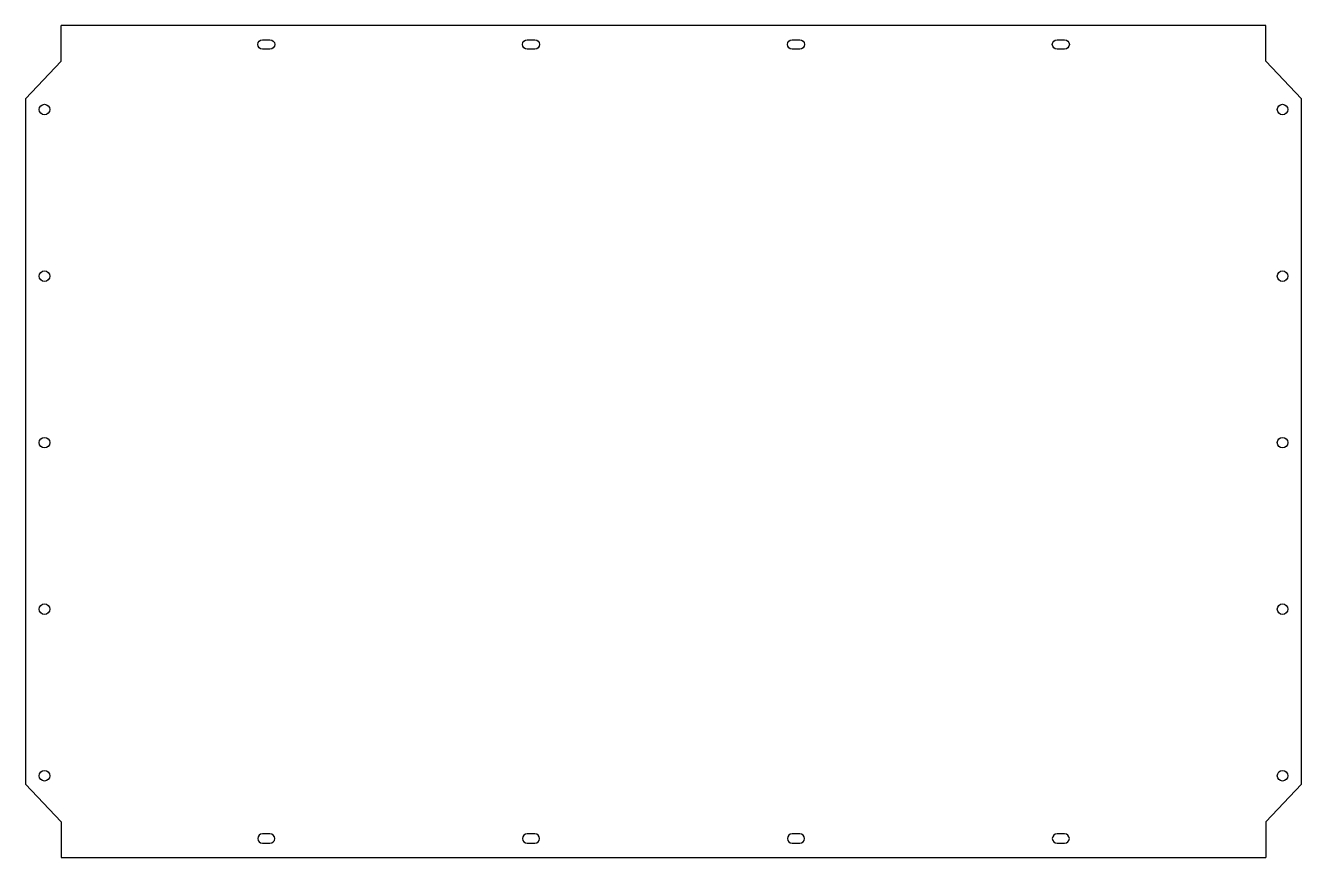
# Model space of a CAD drawing. Header units: inches. Extents: x 10831 to 12517, y -1305 to -206.
import ezdxf

# ---------------------------------------------------------------- set-up
doc = ezdxf.new("R2010")
doc.units = ezdxf.units.IN
doc.header["$MEASUREMENT"] = 0

msp = doc.modelspace()

# ---------------------------------------------------------------- linework, layer by layer
for p, q in [((10878, -253.1), (10878, -206.1)), ((12470, -253.1), (12470, -206.1)), ((10878, -253.1), (10831, -303.1)), ((12470, -253.1), (12517, -303.1)), ((10878, -1258.1), (10831, -1208.1)), ((12470, -1258.1), (12517, -1208.1)), ((10878, -1258.1), (10878, -1305.1)), ((12470, -1258.1), (12470, -1305.1))]:
    msp.add_line(p, q)
for points in [[(12470, -206.1), (10878, -206.1)], [(10831, -303.1), (10831, -1208.1)], [(12517, -1208.1), (12517, -303.1)], [(10878, -1305.1), (12470, -1305.1)]]:
    msp.add_lwpolyline(points)
for points in [[(11154, -224.8, -1), (11154, -237.3), (11144, -237.3, -1), (11144, -224.8)], [(11504, -224.8, -1), (11504, -237.3), (11494, -237.3, -1), (11494, -224.8)], [(11854, -224.8, -1), (11854, -237.3), (11844, -237.3, -1), (11844, -224.8)], [(12204, -224.8, -1), (12204, -237.3), (12194, -237.3, -1), (12194, -224.8)], [(11154, -1286.3, 1), (11154, -1273.8), (11144, -1273.8, 1), (11144, -1286.3)], [(11504, -1286.3, 1), (11504, -1273.8), (11494, -1273.8, 1), (11494, -1286.3)], [(11854, -1286.3, 1), (11854, -1273.8), (11844, -1273.8, 1), (11844, -1286.3)], [(12204, -1286.3, 1), (12204, -1273.8), (12194, -1273.8, 1), (12194, -1286.3)]]:
    msp.add_lwpolyline(points, format="xyb", close=True)
for centre in [(10856, -317.1), (12492, -317.1), (10856, -537.1), (12492, -537.1), (10856, -757.1), (12492, -757.1), (10856, -977.1), (12492, -977.1), (10856, -1197.1), (12492, -1197.1)]:
    msp.add_circle(centre, 7)

doc.saveas('drawing.dxf')
